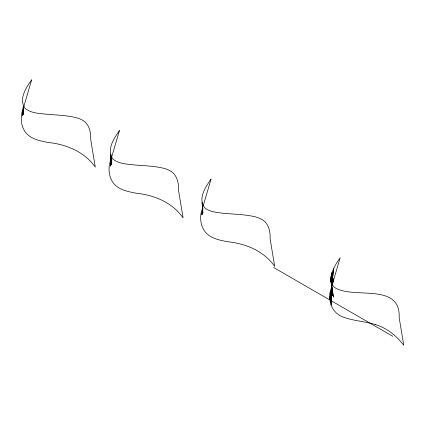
<?xml version="1.0" encoding="UTF-8"?>
<svg xmlns="http://www.w3.org/2000/svg" width="425" height="425" viewBox="0 0 425 425"><rect width="100%" height="100%" fill="white"/><g stroke="black" fill="none" stroke-linecap="round" stroke-linejoin="round"><path stroke-width="0.64" d="M23.274 107.578L23.163 114.33L23.125 110.76M111.074 158.275L110.968 165.022L110.893 157.882L111.27 164.507L110.755 157.537M202.661 208.059L202.571 213.584L202.502 206.444L202.879 213.068L202.098 202.608L202.863 209.111L202.406 205.705M331.707 289.988L331.139 305.161C332.733 309.612 335.984 313.416 340.143 315.674A24.464 14.126 0 0 0 343.087 317.05C353.526 320.976 364.878 321.289 375.487 324.594M23.072 111.228L22.87 114.872L23.237 109.926M110.872 161.92L110.67 165.564L111.137 159.386M202.475 210.481L202.273 214.126L202.741 207.947M331.564 288.904L331.691 287.603M332.005 284.352L333.519 268.743L336.579 263.027L340.117 257.863L332.18 284.968M331.691 287.289L330.241 302L331.139 305.161L331.994 272.648L333.519 268.743L331.941 284.729M331.702 289.643L330.241 302L329.694 297.192A87.146 50.315 0 0 1 329.959 292.554L331.702 286.593M332.244 285.09L332.626 281.839L332.191 284.447M22.934 111.791L22.488 115.51L23.178 109.958M110.734 162.483L110.287 166.202L111.132 159.412M202.343 211.044L201.896 214.763L202.741 207.974M331.75 287.056L329.779 298.791L331.744 288.602M332.361 285.419L333.715 278.418M23.433 107.86C20.315 115.313 20.347 124.318 24.767 131.251C29.862 139.018 39.668 140.813 48.131 142.471C66.332 144.298 84.479 151.768 95.29 167.137L90.722 139.65C90.918 134.088 90.137 128.164 86.588 123.664A20.692 11.948 0 0 0 75.884 117.582C66.486 115.308 56.775 115.101 47.18 114.298C39.711 113.369 31.248 113.464 25.155 108.418C18.296 99.238 26.207 87.63 31.657 79.772L23.752 106.76M111.074 159.104C108.056 166.409 108.285 175.185 112.572 181.942C117.661 189.709 127.473 191.505 135.931 193.163C154.132 194.99 172.284 202.459 183.09 217.834L178.527 190.342C178.723 184.779 177.942 178.856 174.388 174.356A20.692 11.948 0 0 0 163.689 168.273C154.291 166 144.574 165.792 134.98 164.99C127.511 164.061 119.053 164.156 112.96 159.109C106.101 149.929 114.012 138.322 119.457 130.464L111.557 157.452M202.518 208.213C199.617 215.369 200.026 223.922 204.175 230.504C209.27 238.271 219.077 240.067 227.54 241.724C245.74 243.552 263.888 251.021 274.699 266.39L270.13 238.903C270.327 233.341 269.546 227.417 265.997 222.918A20.692 11.948 0 0 0 255.292 216.835C244.024 214.131 232.347 214.312 220.888 213.005C215.247 212.176 209.031 211.597 204.563 207.671C197.705 198.491 205.615 186.883 211.066 179.026L203.161 206.013M273.572 267.479L392.78 336.303M331.123 281.812L333.381 297.059L330.884 280.112L332.669 295.561L330.868 278.327L332.148 293.978L331.064 276.484L331.797 292.336L331.447 274.582L331.606 290.636L331.994 272.648C330.538 277.058 330.023 282.556 333.381 286.259A14.758 8.521 0 0 0 335.607 288.086C354.907 299.115 400.748 282.413 399.181 317.735L403.75 345.228C398.321 338.374 391.85 332.159 384.03 328.116A43.881 25.335 0 0 0 375.498 324.583M110.797 157.144L111.26 160.549L110.495 154.047M23.21 110.33L23.471 113.815L23.093 107.19M202.502 206.444L202.619 209.583L202.55 206.534M110.893 157.882L111.015 161.022L110.861 154.317M202.465 202.879L202.518 205.317"/></g></svg>
